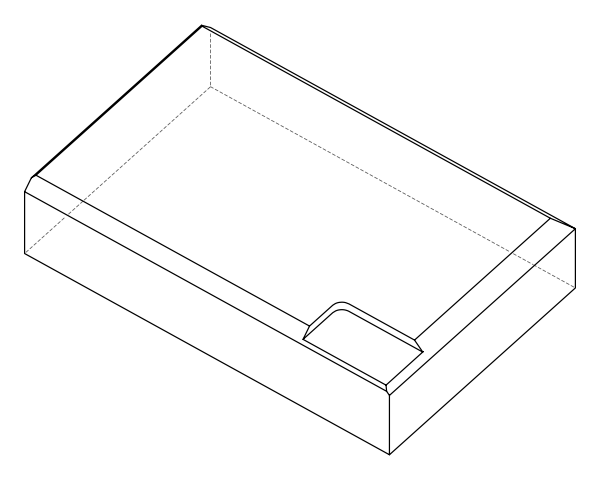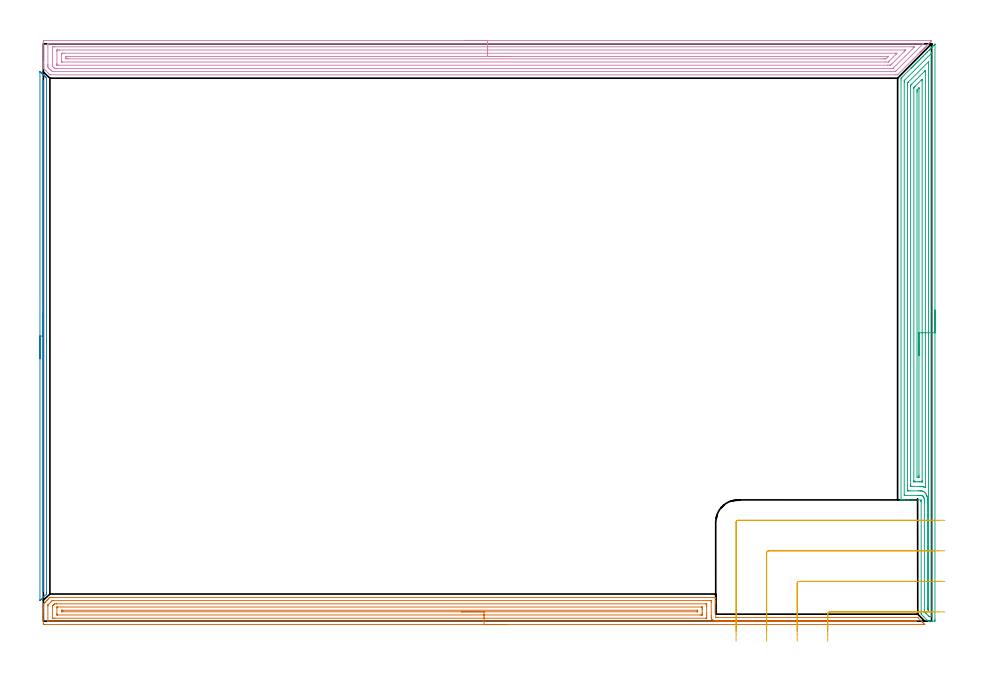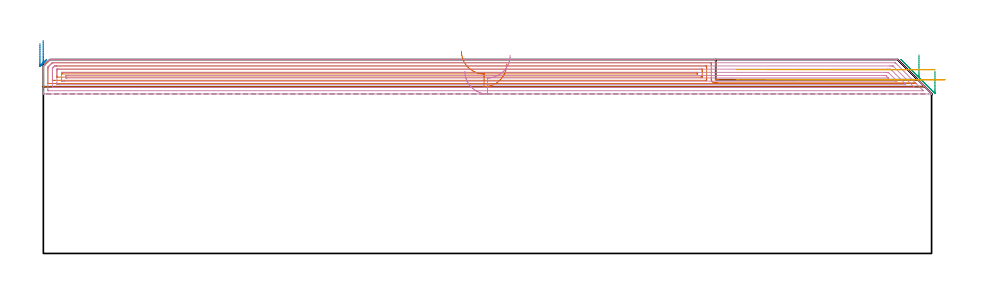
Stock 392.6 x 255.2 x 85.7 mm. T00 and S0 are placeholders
(PLAN: 5 operations, 1 tool changes, 48.6 min)
(1 AREA_MILL | FG_CHAMFER_SURFACE | UGT0205_001 | 13.52 min | 28244 mm3)
(2 AREA_MILL_1 | FG_CHAMFER_SURFACE_1 | UGT0205_001 | 3.83 min | 978 mm3)
(3 AREA_MILL_2 | FG_CHAMFER_SURFACE_2 | UGT0205_001 | 10.79 min | 27931 mm3)
(4 AREA_MILL_3 | FG_CHAMFER_SURFACE_3 | UGT0205_001 | 18.72 min | 44196 mm3)
(5 MILL_CORNER_NOTCH_RECTANGULAR | CORNER_NOTCH_RECTANGULAR | UGT0201_100 | Follow Part, ap 4.5, ae 75% | 1.78 min | 34659 mm3)
(TOOL UGT0205_001 | Chamfer Mill 20 x 3 x 45 deg. | D20 FL50 Z2)
(TOOL UGT0201_100 | End Mill 18 mm | D18 FL22 Z2)
(OP 1 AREA_MILL)
G17 G21 G94 G90
T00 M6
G54
G17 G0 G90 X204.8 Y-1.5 S1061 M3
G43 Z95.7 H0
Z83.7
G94 G1 X204.762 Z82.828 F250.
X204.648 Z81.963
X204.459 Z81.112
X204.197 Z80.28
X203.863 Z79.474
X203.46 Z78.7
X202.992 Z77.964
X202.46 Z77.272
X201.871 Z76.629
X201.228 Z76.039
X200.536 Z75.508
X199.8 Z75.04
X199.026 Z74.637
X198.22 Z74.303
X197.388 Z74.041
X196.537 Z73.852
X195.672 Z73.738
X194.8 Z73.7
X0.611
X0.278 Y-1.497 Z73.702
X0.01 Y-1.493 Z73.704
X0. Y-1.172 Z74.025
Y4.064 Z79.258
Y5.488 Z80.684
Y5.809 Z81.004
Y6.451 Z81.651
Y7.373 Z82.573
X0.001 Y7.554 Z82.754
X0.002 Y7.593 Z82.792
X0.015 Y7.616 Z82.815
X0.179 Y7.78 Z82.979
X0.243 Y7.845 Z83.041
X0.313 Y7.913 Z83.113
X0.464 Y8.064 Z83.263
X0.534 Y8.136 Z83.332
X0.611 Y8.211 Z83.41
X0.748 Y8.349 Z83.548
X0.825 Y8.427 Z83.623
X1.42 Y9.02 Z84.22
X1.503 Y9.104 Z84.303
X1.698 Y9.299 Z84.495
X2.237 Y9.837 Z85.037
X2.791 Y10.391 Z85.589
X2.898 Y10.494 Z85.691
X3.289 Y10.5 Z85.7
X297.028
X297.19 Y10.495 Z85.692
X297.2 Y10.311 Z85.509
Y8.93 Z84.128
Y8.427 Z83.623
Y8.092 Z83.288
Y1.6 Z76.8
X297.842 Z76.799
X297.921 Y1.609 Z76.79
X297.958 Y1.6 Z76.8
X297.97 Y1.607 Z76.791
X297.977 Y1.611 Z76.787
X297.986 Y1.609 Z76.789
X298.016 Y1.601 Z76.796
X298.028
X298.038 Y1.608 Z76.789
X298.045 Y1.613 Z76.784
X298.138 Y1.6 Z76.8
X386.311
X386.495 Y1.597 Z76.789
X386.601 Y1.5 Z76.697
X388.265 Y-0.163 Z75.034
X388.402 Y-0.299 Z74.896
X388.543 Y-0.442 Z74.756
X388.691 Y-0.59 Z74.608
X388.838 Y-0.736 Z74.459
X389.319 Y-1.219 Z73.981
X389.433 Y-1.333 Z73.867
X389.585 Y-1.487 Z73.712
Y-1.495 Z73.703
Y-1.499 Z73.699
X194.8 Y-1.5 Z73.7
Y-0.086 Z75.114
X2.177
X2.049 Y-0.084 Z75.116
X2.018 Y-0.082 Z75.118
X2.01 Y-0.079 Z75.121
X2.006 Y-0.072 Z75.128
X2.003 Y-0.045 Z75.155
X2. Y0.088 Z75.288
X2.001 Y6.682 Z81.882
X2.004 Y7.065 Z82.265
X2.01 Y7.123 Z82.323
X2.03 Y7.168 Z82.368
X2.109 Y7.251 Z82.451
X2.396 Y7.547 Z82.747
X3.276 Y8.427 Z83.627
X3.726 Y8.872 Z84.072
X3.881 Y9.023 Z84.223
X3.936 Y9.074 Z84.274
X4.014 Y9.079 Z84.279
X4.182 Y9.083 Z84.283
X4.401 Y9.085 Z84.285
X294.569 Y9.086 Z84.286
X295.096 Y9.083 Z84.283
X295.151 Y9.082 Z84.282
X295.184 Y9.079 Z84.279
X295.19 Y9.044 Z84.244
X295.2 Y8.427 Z83.627
X295.201 Y2.318 Z77.518
X295.211 Y1.477 Z76.677
X295.216 Y1.446 Z76.646
X295.243 Y1.316 Z76.516
X295.331 Y1.116 Z76.316
X295.398 Y1.004 Z76.204
X295.523 Y0.843 Z76.043
X295.658 Y0.71 Z75.91
X295.839 Y0.573 Z75.773
X296.136 Y0.411 Z75.611
X296.406 Y0.309 Z75.509
X296.723 Y0.234 Z75.434
X297.028 Y0.198 Z75.398
X297.421 Y0.19 Z75.39
X297.657 Y0.187 Z75.387
X297.921 Y0.186 Z75.386
X384.922 Y0.185 Z75.385
X385.153 Y0.184 Z75.384
X385.418 Y0.18 Z75.38
X385.45 Y0.179 Z75.379
X385.488 Y0.151 Z75.351
X385.566 Y0.077 Z75.277
X385.712 Y-0.07 Z75.13
X385.719 Y-0.079 Z75.121
X385.718 Y-0.08 Z75.12
X385.678 Y-0.083 Z75.117
X385.592 Y-0.085 Z75.115
X385.418 Y-0.086 Z75.114
X385.2
X194.8
Y1.328 Z76.528
X5.075
X4.301 Y1.33 Z76.53
X4.182 Y1.332 Z76.532
X4.063 Y1.335 Z76.535
X4.009 Y1.345 Z76.545
X4.006 Y1.387 Z76.587
X4.003 Y1.446 Z76.646
X4. Y1.623 Z76.823
X4.001 Y5.986 Z81.186
X4.01 Y6.682 Z81.882
X4.086 Y6.775 Z81.975
X4.182 Y6.879 Z82.079
X4.523 Y7.221 Z82.421
X4.861 Y7.554 Z82.754
X4.969 Y7.658 Z82.858
X5.075 Y7.665 Z82.865
X5.848 Y7.671 Z82.871
X5.968
X292.684
X292.925 Y7.669 Z82.869
X293.084 Y7.666 Z82.866
X293.191 Y7.662 Z82.862
X293.193 Y7.642 Z82.842
X293.196 Y7.554 Z82.754
X293.2 Y6.933 Z82.133
Y6.682 Z81.882
Y3.442 Z78.642
X293.201 Y2.569 Z77.769
X293.202 Y2.318 Z77.518
X293.206 Y1.692 Z76.892
X293.205 Y1.446 Z76.646
X293.204 Y1.367 Z76.567
X293.197 Y1.335 Z76.535
X292.684 Y1.329 Z76.529
X194.8 Y1.328 Z76.528
Y2.743 Z77.943
X6.132
X6.09 Y2.744 Z77.944
X6.046 Y2.746 Z77.946
X6.018 Y2.749 Z77.949
X6.01 Y2.781 Z77.981
X6. Y3.159 Z78.359
Y3.191 Z78.391
X6.001 Y5.809 Z81.009
X6.01 Y6.229 Z81.429
X6.012 Y6.248 Z81.448
X6.046 Y6.251 Z81.451
X6.126 Y6.255 Z81.455
X6.249 Y6.257 Z81.457
X6.402
X290.932
X291.054 Y6.256 Z81.456
X291.135 Y6.253 Z81.453
X291.179 Y6.251 Z81.451
X291.19 Y6.244 Z81.444
X291.192 Y6.22 Z81.42
X291.198 Y5.809 Z81.009
X291.2 Y5.397 Z80.597
Y4.936 Z80.136
Y3.652 Z78.852
X291.199 Y3.191 Z78.391
X291.195 Y2.784 Z77.984
X291.191 Y2.756 Z77.956
X291.177 Y2.749 Z77.949
X291.122 Y2.747 Z77.947
X291.008 Y2.744 Z77.944
X290.779 Y2.743 Z77.943
X290.345
X194.8
Y4.157 Z79.357
X8.551
X8.219 Y4.159 Z79.359
X8.054 Y4.162 Z79.362
X8.019 Y4.163 Z79.363
X8.01 Y4.184 Z79.384
X8.007 Y4.235 Z79.435
X8.001 Y4.694 Z79.894
X8.004 Y4.768 Z79.968
X8.01 Y4.821 Z80.021
X8.016 Y4.837 Z80.037
X8.032 Y4.838 Z80.038
X8.213 Y4.841 Z80.041
X8.578 Y4.843 Z80.043
X8.646
X288.993
X289.091 Y4.841 Z80.041
X289.168 Y4.836 Z80.036
X289.191 Y4.829 Z80.029
X289.196 Y4.816 Z80.016
X289.198 Y4.8 Z80.
X289.2 Y4.734 Z79.934
Y4.399 Z79.599
X289.199 Y4.298 Z79.498
X289.196 Y4.23 Z79.43
X289.19 Y4.178 Z79.378
X289.183 Y4.163 Z79.363
X289.168 Y4.162 Z79.362
X288.993 Y4.158 Z79.358
X288.898 Y4.157 Z79.357
X194.8
X193.928 Z79.395
X193.064 Z79.509
X192.212 Z79.698
X191.38 Z79.96
X190.574 Z80.294
X189.8 Z80.697
X189.064 Z81.165
X188.372 Z81.696
X187.729 Z82.286
X187.14 Z82.929
X186.609 Z83.621
X186.14 Z84.357
X185.737 Z85.131
X185.403 Z85.937
X185.141 Z86.769
X184.952 Z87.62
X184.838 Z88.485
X184.8 Z89.357
G0 Z95.7
M5
M2
(OP 2 AREA_MILL_1)
G17 G21 G94 G90
T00 M6
G54
G17 G0 G90 X-1.5 Y116. S1061 M3
G43 Z95.7 H0
Z92.8
G94 G1 Y116.038 Z91.928 F250.
Y116.152 Z91.064
Y116.341 Z90.212
Y116.603 Z89.38
Y116.937 Z88.574
Y117.34 Z87.8
Y117.808 Z87.064
Y118.339 Z86.372
Y118.929 Z85.729
Y119.572 Z85.14
Y120.264 Z84.608
Y121. Z84.14
Y121.774 Z83.737
Y122.58 Z83.403
Y123.412 Z83.141
Y124.263 Z82.952
Y125.128 Z82.838
Y126. Z82.8
Y242.644
X-1.495 Y242.864 Z82.804
X-1.492 Y242.881 Z82.805
X-1.463 Y242.864 Z82.835
X-1.411 Y242.812 Z82.887
X-1.149 Y242.549 Z83.151
X-0.939 Y242.341 Z83.357
X-0.867 Y242.268 Z83.432
X-0.716 Y242.116 Z83.583
X-0.643 Y242.045 Z83.653
X-0.569 Y241.969 Z83.73
X-0.421 Y241.821 Z83.878
X-0.346 Y241.748 Z83.95
X-0.271 Y241.671 Z84.028
X-0.126 Y241.527 Z84.173
X-0.05 Y241.452 Z84.246
X0.027 Y241.373 Z84.326
X0.168 Y241.232 Z84.468
X0.246 Y241.155 Z84.543
X0.325 Y241.075 Z84.624
X0.463 Y240.937 Z84.762
X0.543 Y240.859 Z84.839
X0.623 Y240.777 Z84.923
X0.758 Y240.643 Z85.057
X0.839 Y240.563 Z85.135
X1.334 Y240.066 Z85.633
X1.394 Y240.004 Z85.692
X1.4 Y239.585 Z85.7
Y12.415
X1.393 Y11.996 Z85.692
X1.334 Y11.934 Z85.633
X1.284 Y11.883 Z85.582
X0.027 Y10.627 Z84.326
X-0.867 Y9.732 Z83.432
X-1.384 Y9.216 Z82.914
X-1.491 Y9.111 Z82.805
X-1.498 Y9.228 Z82.802
X-1.499 Y9.285 Z82.801
X-1.5 Y9.402 Z82.8
Y126.
X-0.086 Z84.214
Y237.832
X-0.083 Y238.69 Z84.217
X-0.081 Y238.721 Z84.219
X-0.05 Y238.945 Z84.25
X-0.02 Y238.69 Z84.28
X-0.017 Y238.657 Z84.283
X-0.014 Y237.796 Z84.286
Y14.168
X-0.018 Y13.31 Z84.282
X-0.019 Y13.279 Z84.281
X-0.05 Y13.055 Z84.25
X-0.081 Y13.31 Z84.219
X-0.083 Y13.343 Z84.217
X-0.086 Y14.204 Z84.214
Y126.
Y126.871 Z84.252
Y127.736 Z84.366
Y128.588 Z84.555
Y129.42 Z84.817
Y130.226 Z85.151
Y131. Z85.554
Y131.736 Z86.023
Y132.428 Z86.554
Y133.071 Z87.143
Y133.66 Z87.786
Y134.191 Z88.479
Y134.66 Z89.214
Y135.063 Z89.988
Y135.397 Z90.794
Y135.659 Z91.626
Y135.848 Z92.478
Y135.962 Z93.343
Y136. Z94.214
G0 Z95.7
M5
M2
(OP 3 AREA_MILL_2)
G17 G21 G94 G90
T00 M6
G54
G17 G0 G90 X394.1 Y137.5 S1061 M3
G43 Z95.7 H0
Z80.7
G94 G1 Y137.462 Z79.828 F250.
Y137.348 Z78.964
Y137.159 Z78.112
Y136.897 Z77.28
Y136.563 Z76.474
Y136.16 Z75.7
Y135.692 Z74.964
Y135.16 Z74.272
Y134.571 Z73.629
Y133.928 Z73.04
Y133.236 Z72.508
Y132.5 Z72.04
Y131.726 Z71.637
Y130.92 Z71.303
Y130.088 Z71.041
Y129.236 Z70.852
Y128.372 Z70.738
Y127.5 Z70.7
Y0.62
X394.098 Y0.4 Z70.702
X394.091 Y0.003 Z70.705
X393.992 Y0. Z70.805
X392.769 Z72.026
X391.692 Z73.108
X391.236 Z73.562
X391.097 Y0.002 Z73.701
X388.149 Y2.951 Z76.65
X388.005 Y3.094 Z76.791
X388. Y3.301 Z76.8
Y52.891
X387.998 Y52.979 Z76.797
X387.995 Y52.989 Z76.793
Y52.992 Z76.792
Y52.995
X387.996 Y53.009 Z76.793
X387.993 Y53.029 Z76.792
X387.996 Y53.069 Z76.795
X387.999 Y53.243 Z76.799
Y53.6
X382.193 Z82.601
X380.795 Z84.001
X380.431 Z84.364
X379.702 Z85.098
X379.471 Z85.328
X379.104 Y53.606 Z85.687
X379.103 Y53.607 Z85.688
X379.1 Y53.785 Z85.7
Y239.19
X379.106 Y240.001 Z85.692
X379.185 Y240.083 Z85.613
X379.549 Y240.45 Z85.249
X383.515 Y244.417 Z81.281
X383.65 Y244.551 Z81.148
X383.819 Y244.721 Z80.978
X383.956 Y244.858 Z80.84
X384.097 Y244.998 Z80.701
X384.254 Y245.155 Z80.544
X384.397 Y245.299 Z80.399
X384.543 Y245.444 Z80.254
X384.689 Y245.59 Z80.109
X384.837 Y245.74 Z79.958
X384.99 Y245.891 Z79.808
X385.123 Y246.025 Z79.674
X385.278 Y246.18 Z79.517
X385.771 Y246.671 Z79.029
X386.033 Y246.934 Z78.766
X386.159 Y247.061 Z78.637
X386.517 Y247.417 Z78.283
X386.69 Y247.59 Z78.11
X386.926 Y247.827 Z77.872
X387.041 Y247.943 Z77.755
X387.609 Y248.509 Z77.191
X387.82 Y248.721 Z76.978
X387.922 Y248.824 Z76.874
X388.363 Y249.263 Z76.437
X388.803 Y249.705 Z75.993
X389.012 Y249.912 Z75.788
X389.057 Y249.957 Z75.743
X389.685 Y250.586 Z75.112
X389.903 Y250.803 Z74.897
X390.566 Y251.468 Z74.231
X390.75 Y251.65 Z74.05
X390.799 Y251.699 Z74.001
X391.447 Y252.349 Z73.35
X391.597 Y252.497 Z73.203
X391.693 Y252.593 Z73.107
X391.888 Y252.789 Z72.91
X391.989 Y252.89 Z72.808
X392.329 Y253.23 Z72.469
X392.443 Y253.343 Z72.357
X392.586 Y253.486 Z72.214
X392.769 Y253.67 Z72.028
X392.882 Y253.784 Z71.915
X393.479 Y254.38 Z71.32
X393.65 Y254.552 Z71.147
X394.041 Y254.942 Z70.758
X394.076 Y254.975 Z70.723
X394.091 Y254.986 Z70.708
X394.094 Y254.985 Z70.705
X394.099 Y254.975 Z70.701
X394.1 Y254.972 Z70.7
Y127.5
X392.686 Z72.114
X392.685 Y2.493 Z72.115
X392.684 Y2.407 Z72.116
X392.679 Y2.013 Z72.121
X392.286 Y2.004 Z72.514
X391.888 Y2.001 Z72.912
X391.754 Y2.002 Z73.046
X391.647 Y2.006 Z73.153
X391.577 Y2.01 Z73.223
X391.521 Y2.041 Z73.279
X391.144 Y2.407 Z73.656
X390.125 Y3.424 Z74.675
X389.744 Y3.808 Z75.056
X389.552 Y4.005 Z75.248
X389.457 Y4.105 Z75.343
X389.421 Y4.151 Z75.379
X389.414 Y5.088 Z75.386
Y52.444
X389.413 Y53.166 Z75.387
X389.411 Y53.338 Z75.389
X389.405 Y53.699 Z75.395
X389.392 Y53.889 Z75.408
X389.36 Y54.114 Z75.44
X389.334 Y54.231 Z75.466
X389.244 Y54.533 Z75.556
X389.129 Y54.787 Z75.671
X389.049 Y54.926 Z75.751
X388.905 Y55.125 Z75.895
X388.778 Y55.258 Z76.022
X388.624 Y55.384 Z76.176
X388.363 Y55.523 Z76.437
X388.132 Y55.581 Z76.668
X387.901 Y55.593 Z76.899
X387.481 Y55.598 Z77.319
X387.013 Y55.6 Z77.787
X386.6 Z78.2
X380.614 Y55.601 Z84.186
X380.58 Y55.602 Z84.22
X380.544 Y55.606 Z84.256
X380.521 Y55.61 Z84.279
X380.52 Y55.638 Z84.28
X380.515 Y55.933 Z84.285
X380.514 Y238.296 Z84.286
X380.517 Y238.701 Z84.283
X380.519 Y238.902 Z84.281
X380.521 Y238.949 Z84.279
X380.54 Y238.978 Z84.26
X380.588 Y239.031 Z84.212
X380.74 Y239.19 Z84.06
X392.452 Y250.902 Z72.348
X392.564 Y251.013 Z72.236
X392.656 Y251.1 Z72.144
X392.673 Y251.113 Z72.127
X392.679 Y251.115 Z72.121
X392.68 Y251.078 Z72.12
X392.685 Y250.891 Z72.115
X392.686 Y127.5 Z72.114
X391.272 Z73.528
X391.271 Y5.713 Z73.529
X391.27 Y5.088 Z73.53
X391.267 Y4.823 Z73.533
X391.265 Y4.748 Z73.535
X391.101 Y4.903 Z73.699
X391.007 Y4.995 Z73.793
X390.917 Y5.088 Z73.883
X390.835 Y5.183 Z73.965
X390.833 Y5.264 Z73.967
X390.829 Y5.981 Z73.971
Y6.162
X390.828 Y52.625 Z73.972
X390.826 Y53.338 Z73.974
X390.824 Y53.523 Z73.976
X390.814 Y53.878 Z73.986
X390.786 Y54.231 Z74.014
X390.749 Y54.493 Z74.051
X390.683 Y54.836 Z74.117
X390.602 Y55.125 Z74.198
X390.53 Y55.359 Z74.27
X390.473 Y55.522 Z74.327
X390.367 Y55.773 Z74.433
X390.244 Y56.019 Z74.556
X390.125 Y56.225 Z74.675
X389.842 Y56.622 Z74.958
X389.574 Y56.912 Z75.226
X389.244 Y57.182 Z75.556
X389.048 Y57.295 Z75.752
X388.696 Y57.468 Z76.104
X388.363 Y57.555 Z76.437
X388.025 Y57.586 Z76.775
X387.687 Y57.597 Z77.113
X387.481 Y57.599 Z77.319
X386.803 Y57.6 Z77.997
X383.277 Z81.523
X382.396 Z82.404
X382.193 Y57.603 Z82.607
X381.991 Y57.608 Z82.809
X381.939 Y57.61 Z82.861
X381.935 Y57.646 Z82.865
X381.931 Y57.716 Z82.869
X381.93 Y57.806 Z82.87
X381.929 Y58.074 Z82.871
X381.928 Y58.699 Z82.872
X381.929 Y236.778 Z82.871
X381.931 Y237.403 Z82.869
X381.933 Y237.667 Z82.867
X381.939 Y237.928 Z82.861
X382.193 Y238.193 Z82.607
X382.244 Y238.245 Z82.556
X391.232 Y247.231 Z73.568
X391.248 Y247.243 Z73.552
X391.262 Y247.253 Z73.538
X391.264 Y247.231 Z73.536
X391.269 Y247.062 Z73.531
X391.271 Y246.964 Z73.529
X391.272 Y127.5 Z73.528
X389.857 Z74.943
Y59.282
X389.855 Y59.126 Z74.945
X389.853 Y59.049 Z74.947
X389.851 Y59.017 Z74.949
X389.844 Y59.014 Z74.956
X389.793 Y59.035 Z75.007
X389.244 Y59.313 Z75.556
X389.068 Y59.395 Z75.732
X388.864 Y59.458 Z75.936
X388.629 Y59.519 Z76.171
X388.39 Y59.565 Z76.41
X388.363 Y59.568 Z76.437
X388.105 Y59.593 Z76.695
X387.481 Y59.6 Z77.319
X383.956 Z80.844
X383.518 Y59.603 Z81.282
X383.411 Y59.606 Z81.389
X383.359 Y59.61 Z81.441
X383.349 Y59.618 Z81.451
X383.348 Y59.636 Z81.452
X383.345 Y59.74 Z81.455
X383.343 Y60.214 Z81.457
Y60.486
Y236.237
X383.345 Y236.509 Z81.455
X383.35 Y236.82 Z81.45
X383.352 Y236.891 Z81.448
X383.392 Y236.936 Z81.408
X383.462 Y237.01 Z81.338
X383.851 Y237.403 Z80.949
X389.672 Y243.223 Z75.128
X389.741 Y243.29 Z75.059
X389.835 Y243.377 Z74.965
X389.848 Y243.388 Z74.952
X389.851 Y243.377 Z74.949
X389.854 Y243.325 Z74.946
X389.856 Y243.265 Z74.944
X389.857 Y243.036 Z74.943
Y242.764
Y127.5
X388.443 Z76.357
Y62.11
X388.441 Y61.947 Z76.359
X388.436 Y61.621 Z76.364
X388.432 Y61.574 Z76.368
X388.427 Y61.573 Z76.373
X388.406 Y61.571 Z76.394
X388.363 Y61.573 Z76.437
X388.161 Y61.584 Z76.639
X387.481 Y61.597 Z77.319
X387.265 Y61.599 Z77.535
X386.6 Y61.6 Z78.2
X385.501 Z79.299
X384.837 Y61.602 Z79.963
X384.793 Y61.605 Z80.007
X384.771 Y61.609 Z80.029
X384.764 Y61.614 Z80.036
X384.762 Y61.702 Z80.038
X384.758 Y62.028 Z80.042
X384.757 Y62.192 Z80.043
Y62.273
Y235.616
X384.758 Y235.696 Z80.042
X384.761 Y235.779 Z80.039
X384.764 Y235.83 Z80.036
X384.779 Y235.869 Z80.021
X384.837 Y235.932 Z79.963
X385.121 Y236.221 Z79.679
X385.407 Y236.509 Z79.393
X388.088 Y239.19 Z76.712
X388.226 Y239.328 Z76.574
X388.363 Y239.461 Z76.437
X388.41 Y239.504 Z76.39
X388.436 Y239.526 Z76.364
X388.443 Y239.19 Z76.357
Y127.5
X387.029 Z77.771
Y64.519
X387.028 Y64.06 Z77.772
X387.023 Y63.631 Z77.777
X387.02 Y63.61 Z77.78
X386.997 Y63.605 Z77.803
X386.94 Y63.601 Z77.86
X386.172 Z78.628
X386.171 Y233.829 Z78.629
X386.173 Y234.262 Z78.627
X386.178 Y234.722 Z78.622
X386.184 Y234.824 Z78.616
X386.25 Y234.897 Z78.55
X386.337 Y234.988 Z78.463
X386.986 Y235.638 Z77.814
X387.001 Y235.649 Z77.799
X387.019 Y235.66 Z77.781
X387.025 Y235.642 Z77.775
X387.027 Y235.616 Z77.773
X387.029 Y235.555 Z77.771
Y127.5
Y126.628 Z77.809
Y125.764 Z77.923
Y124.912 Z78.112
Y124.08 Z78.374
Y123.274 Z78.708
Y122.5 Z79.111
Y121.764 Z79.58
Y121.072 Z80.111
Y120.429 Z80.7
Y119.84 Z81.343
Y119.308 Z82.035
Y118.84 Z82.771
Y118.437 Z83.545
Y118.103 Z84.351
Y117.841 Z85.183
Y117.652 Z86.035
Y117.538 Z86.9
Y117.5 Z87.771
G0 Z95.7
M5
M2
(OP 4 AREA_MILL_3)
G17 G21 G94 G90
T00 M6
G54
G17 G0 G90 X186.321 Y256.7 S1061 M3
G43 Z95.7 H0
Z80.5
G94 G1 X186.359 Z79.628 F250.
X186.473 Z78.764
X186.662 Z77.912
X186.924 Z77.08
X187.258 Z76.274
X187.661 Z75.5
X188.13 Z74.764
X188.661 Z74.072
X189.25 Z73.429
X189.893 Z72.84
X190.585 Z72.309
X191.321 Z71.84
X192.095 Z71.437
X192.901 Z71.103
X193.733 Z70.841
X194.585 Z70.652
X195.45 Z70.538
X196.321 Z70.5
X392.596
X392.616 Y256.697 Z70.503
X392.629 Y256.694 Z70.505
X392.616 Y256.642 Z70.558
X392.599 Y256.604 Z70.596
X392.504 Y256.415 Z70.784
X392.383 Y256.282 Z70.917
X392.196 Y256.096 Z71.104
X391.846 Y255.744 Z71.452
X391.333 Y255.232 Z71.967
X390.96 Y254.858 Z72.338
X390.469 Y254.369 Z72.831
X390.233 Y254.132 Z73.066
X390.075 Y253.972 Z73.223
X389.916 Y253.815 Z73.383
X389.787 Y253.685 Z73.512
X389.632 Y253.529 Z73.666
X389.477 Y253.376 Z73.822
X389.34 Y253.239 Z73.959
X389.189 Y253.086 Z74.109
X389.038 Y252.937 Z74.261
X388.893 Y252.792 Z74.406
X388.746 Y252.643 Z74.552
X388.599 Y252.498 Z74.7
X388.446 Y252.345 Z74.853
X388.303 Y252.2 Z74.995
X388.16 Y252.059 Z75.139
X387.999 Y251.898 Z75.3
X387.86 Y251.758 Z75.438
X387.721 Y251.619 Z75.578
X387.553 Y251.451 Z75.746
X387.417 Y251.315 Z75.881
X377.723 Y241.623 Z85.577
X377.662 Y241.565 Z85.634
X377.595 Y241.505 Z85.691
X376.83 Y241.5 Z85.7
X3.302
X2.899 Y241.506 Z85.692
X2.808 Y241.593 Z85.605
X2.387 Y242.013 Z85.186
X0.596 Y243.804 Z83.396
X0.324 Y244.076 Z83.123
X0.171 Y244.228 Z82.969
X0.026 Y244.377 Z82.821
X0.004 Y244.407 Z82.79
X0.001 Y244.449 Z82.749
X0. Y244.468 Z82.73
Y245.557 Z81.638
Y246.789 Z80.408
Y247.328 Z79.866
Y255.571 Z71.626
X0.004 Y256.187 Z71.011
X0.009 Y256.692 Z70.506
X0.11 Y256.694 Z70.504
X0.622 Y256.7 Z70.5
X196.321
Y255.286 Z71.914
X388.462 Y255.285 Z71.915
X388.856 Y255.279 Z71.921
X388.912 Y255.271 Z71.929
X388.893 Y255.248 Z71.952
X388.866 Y255.219 Z71.981
X388.7 Y255.05 Z72.15
X388.59 Y254.94 Z72.26
X376.829 Y243.179 Z84.021
X376.687 Y243.04 Z84.16
X376.576 Y242.935 Z84.265
X376.561 Y242.922 Z84.278
X376.538 Y242.919 Z84.281
X376.484 Y242.916 Z84.284
X376.375 Y242.915 Z84.285
X4.18
X3.966 Y242.921 Z84.279
X3.552 Y243.309 Z83.891
X3.302 Y243.55 Z83.65
X3.066 Y243.785 Z83.415
X2.409 Y244.444 Z82.756
X2.191 Y244.671 Z82.529
X2.01 Y244.875 Z82.325
X2.004 Y245.072 Z82.128
X2.001 Y245.557 Z81.643
X2. Y245.962 Z81.238
X2.001 Y254.819 Z72.381
X2.008 Y255.225 Z71.975
X2.01 Y255.275 Z71.925
X2.027 Y255.279 Z71.921
X2.08 Y255.282 Z71.918
X2.189 Y255.284 Z71.916
X2.409 Y255.286 Z71.914
X196.321
Y253.871 Z73.329
X383.978
X384.528 Y253.87 Z73.33
X384.705 Y253.868 Z73.332
X384.872 Y253.864 Z73.336
X385.037 Y253.848 Z73.352
X384.947 Y253.751 Z73.449
X384.872 Y253.671 Z73.529
X375.872 Y244.671 Z82.529
X375.594 Y244.397 Z82.803
X375.55 Y244.356 Z82.844
X375.53 Y244.341 Z82.859
X375.501 Y244.335 Z82.865
X375.384 Y244.332 Z82.868
X375.042 Y244.33 Z82.87
X374.494 Y244.329 Z82.871
X374.148 Y244.328 Z82.872
X5.983 Y244.329 Z82.871
X5.433 Y244.33 Z82.87
X5.09 Y244.333 Z82.867
X4.98 Y244.335 Z82.865
X4.865 Y244.445 Z82.755
X4.632 Y244.671 Z82.529
X4.196 Y245.104 Z82.096
X4.086 Y245.219 Z81.981
X4.034 Y245.277 Z81.923
X4.01 Y245.309 Z81.891
X4.007 Y245.362 Z81.838
X4.002 Y245.557 Z81.643
X4. Y245.751 Z81.449
Y253.723 Z73.477
X4.003 Y253.788 Z73.412
X4.007 Y253.84 Z73.36
X4.011 Y253.865 Z73.335
X4.025 Y253.866 Z73.334
X4.196 Y253.869 Z73.331
X4.745 Y253.871 Z73.329
X5.09 Y253.872 Z73.328
X196.321 Y253.871 Z73.329
Y252.457 Z74.743
X380.592
X380.995 Y252.453 Z74.747
X381.115 Y252.45 Z74.75
X381.181 Y252.441 Z74.759
X381.134 Y252.39 Z74.81
X381.005 Y252.256 Z74.944
X380.901 Y252.15 Z75.05
X380.509 Y251.758 Z75.442
X375.042 Y246.291 Z80.909
X374.67 Y245.925 Z81.275
X374.494 Y245.754 Z81.446
X374.148 Y245.747 Z81.453
X373.959 Y245.744 Z81.456
X373.255 Y245.743 Z81.457
X373.067
X6.689
X6.111 Y245.745 Z81.455
X6.049 Y245.747 Z81.453
X6.014 Y245.75 Z81.45
X6.01 Y245.793 Z81.407
X6.004 Y246.003 Z81.197
X6. Y246.426 Z80.774
Y251.758 Z75.442
X6.005 Y252.192 Z75.008
X6.01 Y252.409 Z74.791
X6.017 Y252.451 Z74.749
X6.071 Y252.453 Z74.747
X6.173 Y252.456 Z74.744
X6.877 Y252.457 Z74.743
X7.065
X196.321
Y251.043 Z76.157
X376.657
X376.829 Y251.042 Z76.158
X377.002 Y251.04 Z76.16
X377.325 Y251.035 Z76.165
X377.169 Y250.872 Z76.328
X377.001 Y250.701 Z76.499
X376.829 Y250.527 Z76.673
X373.888 Y247.587 Z79.613
X373.627 Y247.328 Z79.872
X373.5 Y247.207 Z79.993
X373.464 Y247.174 Z80.026
X373.422 Y247.163 Z80.037
X372.361 Y247.157 Z80.043
X8.491
X8.145 Y247.161 Z80.039
X8.048 Y247.164 Z80.036
X8.009 Y247.167 Z80.033
X8.007 Y247.177 Z80.023
X8.003 Y247.234 Z79.966
X8.001 Y247.328 Z79.872
X8. Y249.986 Z77.214
X8.001 Y250.643 Z76.557
X8.006 Y250.872 Z76.328
X8.01 Y251.029 Z76.171
X8.318 Y251.038 Z76.162
X8.493 Y251.042 Z76.158
X8.664 Y251.043 Z76.157
X9.385
X196.321
Y249.629 Z77.571
X373.357
X373.418 Y249.628 Z77.572
X373.463 Y249.625 Z77.575
X373.465 Y249.624 Z77.576
X373.464 Y249.619 Z77.581
X373.445 Y249.596 Z77.604
X373.375 Y249.523 Z77.677
X373.332 Y249.48 Z77.72
X372.658 Y248.806 Z78.394
X372.558 Y248.708 Z78.492
X372.476 Y248.63 Z78.57
X372.422 Y248.582 Z78.618
X372.361 Y248.578 Z78.622
X371.998 Y248.574 Z78.626
X371.468 Y248.572 Z78.628
X371.108 Y248.571 Z78.629
X10.984 Y248.572 Z78.628
X10.451 Y248.575 Z78.625
X10.084 Y248.578 Z78.622
X10.01 Y248.585 Z78.615
X10.004 Y248.657 Z78.543
X10.002 Y249.1 Z78.1
Y249.545 Z77.655
X10.008 Y249.61 Z77.59
X10.011 Y249.623 Z77.577
X10.019 Y249.625 Z77.575
X10.051 Y249.627 Z77.573
X10.185 Y249.628 Z77.572
X10.451 Y249.629 Z77.571
X196.321
X197.193 Z77.609
X198.058 Z77.723
X198.909 Z77.912
X199.741 Z78.174
X200.547 Z78.508
X201.321 Z78.911
X202.057 Z79.38
X202.749 Z79.911
X203.392 Z80.5
X203.982 Z81.143
X204.513 Z81.835
X204.981 Z82.571
X205.384 Z83.345
X205.718 Z84.151
X205.98 Z84.983
X206.169 Z85.835
X206.283 Z86.7
X206.321 Z87.571
G0 Z95.7
M5
M2
(OP 5 MILL_CORNER_NOTCH_RECTANGULAR)
G17 G21 G94 G90
T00 M6
G54
G17 G0 G90 X393.362 Y4.1 S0 M3
G43 Z95.7 H0
Z81.25
G94 G1 X390.362 F250.
X347.595 F500.
G3 X346.7 Y3.205 R0.9
G1 Y-1.449
Y-4.449 F250.
G0 Z95.7
X394.05 Y17.6
Z81.25
G1 X391.05
X334.095 F500.
G3 X333.2 Y16.705 R0.9
G1 Y-1.449
Y-4.449 F250.
G0 Z95.7
X394.05 Y31.1
Z81.25
G1 X391.05
X320.596 F500.
G3 X319.7 Y30.204 R0.9
G1 Y-1.449
Y-4.449 F250.
G0 Z95.7
X394.05 Y44.6
Z81.25
G1 X391.05
X307.096 F500.
G3 X306.2 Y43.704 R0.9
G1 Y-1.449
Y-4.449 F250.
G0 Z95.7
X398.499 Y4.1
Z76.8
G1 X395.499
X347.595 F500.
G3 X346.7 Y3.205 R0.9
G1 Y-5.898
Y-8.898 F250.
G0 Z95.7
X398.499 Y17.6
Z76.8
G1 X395.499
X334.095 F500.
G3 X333.2 Y16.705 R0.9
G1 Y-5.898
Y-8.898 F250.
G0 Z95.7
X398.499 Y31.1
Z76.8
G1 X395.499
X320.595 F500.
G3 X319.7 Y30.205 R0.9
G1 Y-5.898
Y-8.898 F250.
G0 Z95.7
X398.499 Y44.6
Z76.8
G1 X395.499
X307.096 F500.
G3 X306.2 Y43.704 R0.9
G1 Y-5.898
Y-8.898 F250.
G0 Z95.7
M5
M2
